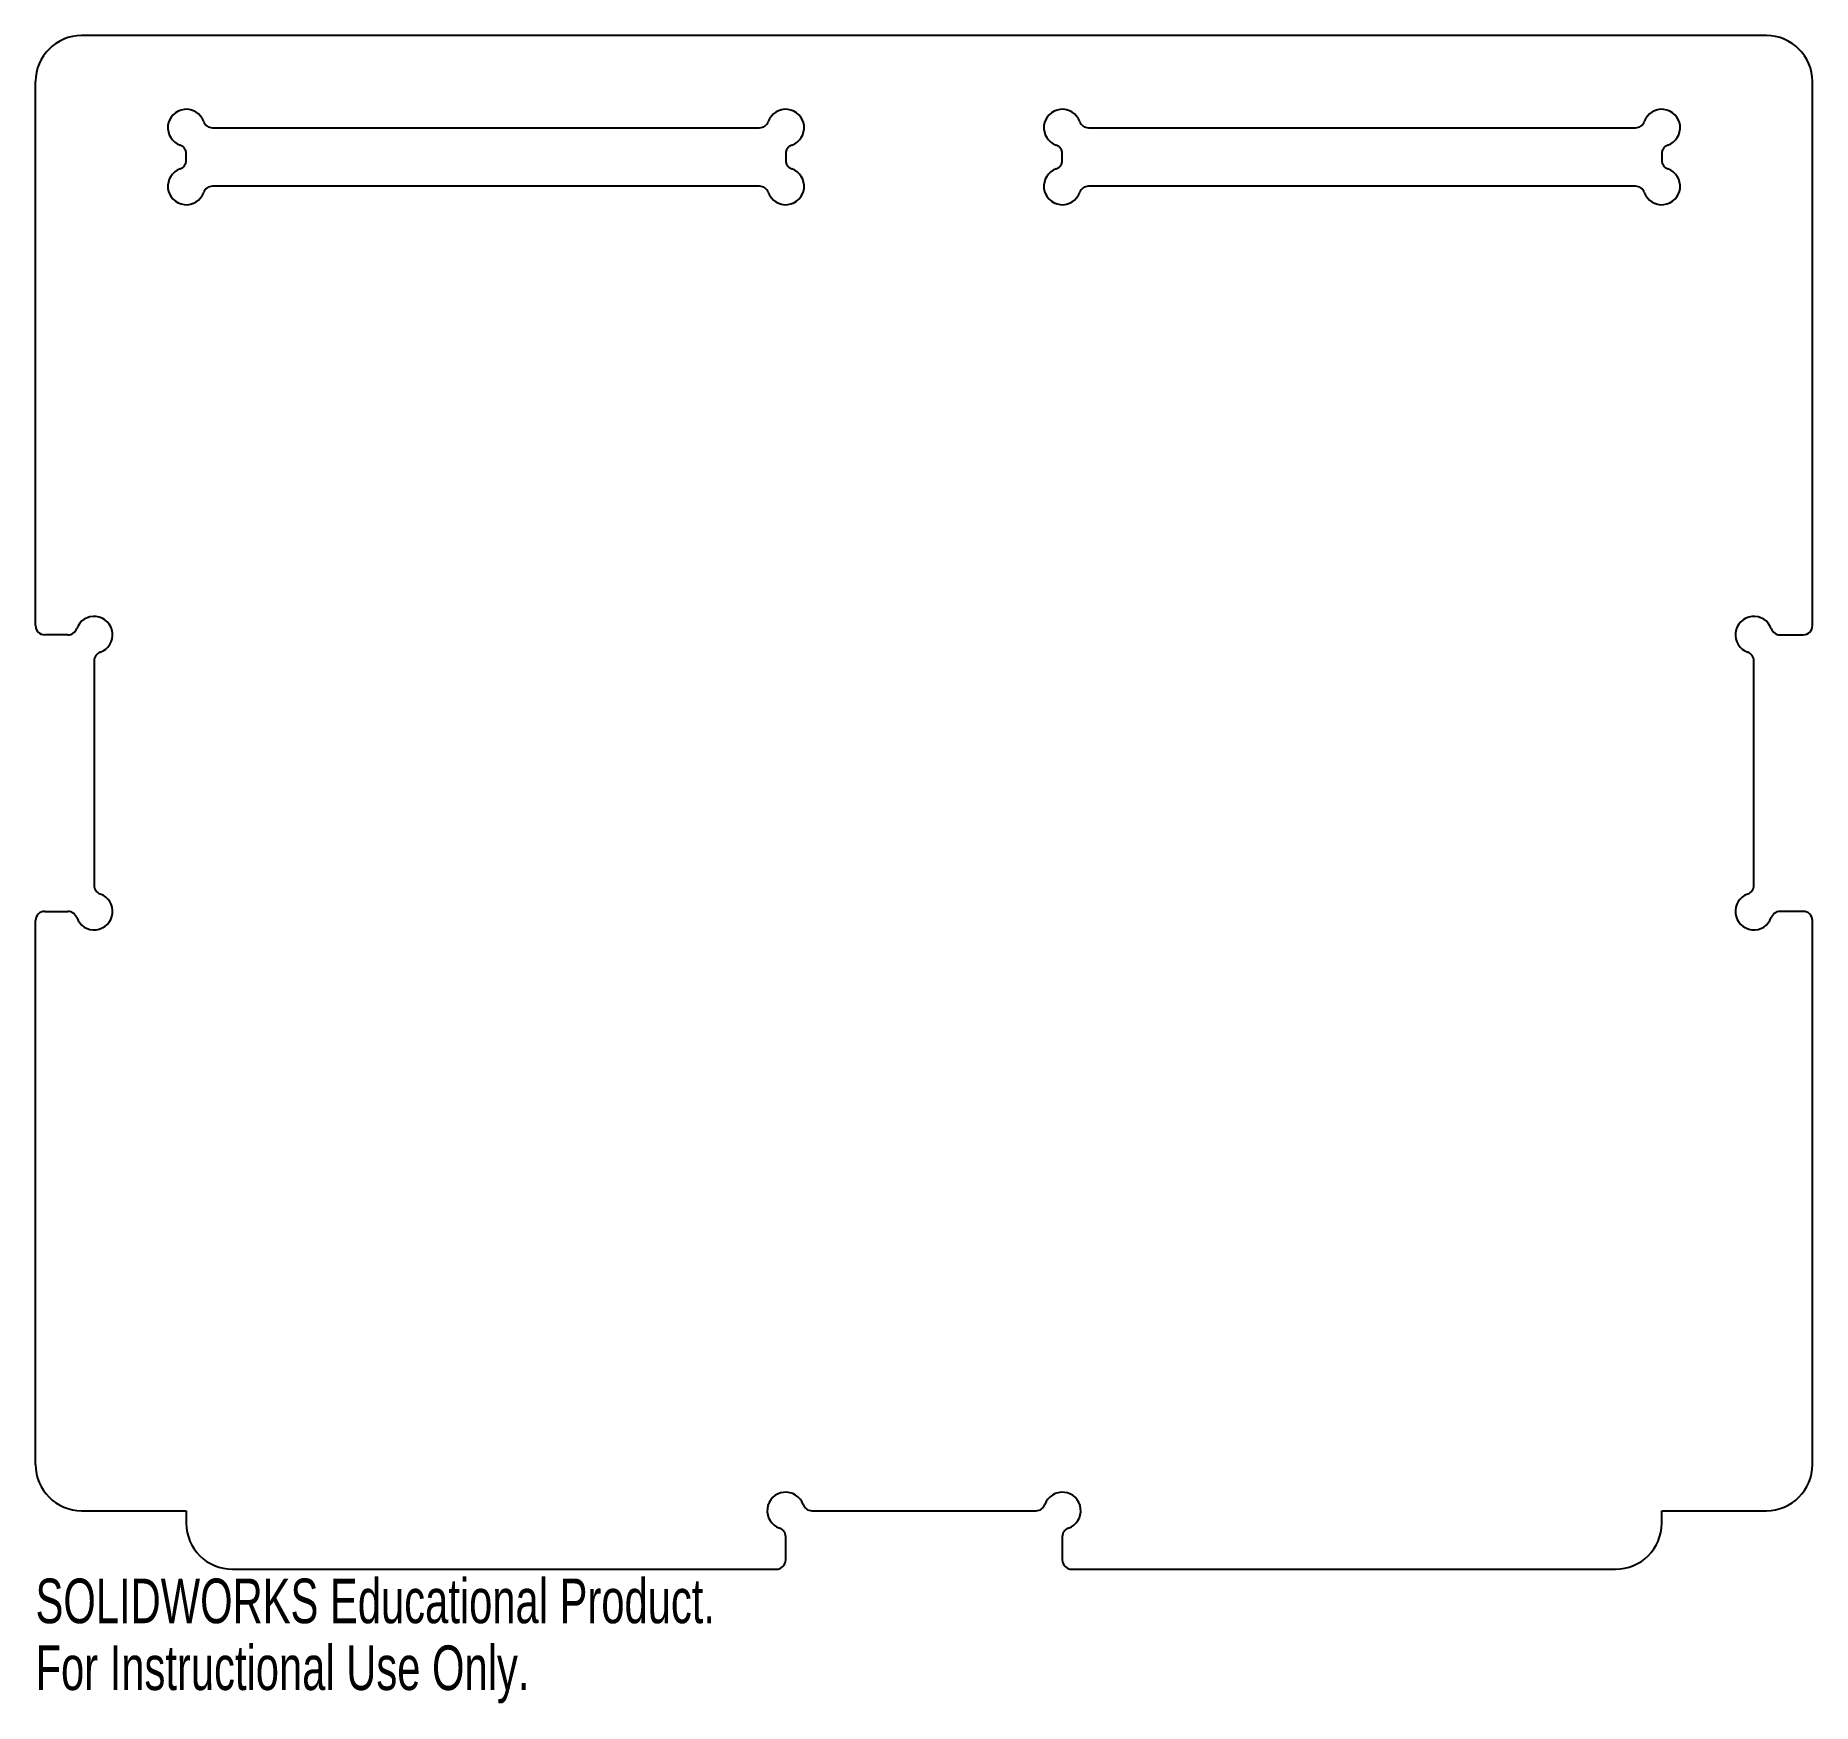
# Model space of a CAD drawing. Header units: millimetres. Extents: x -6 to 186, y -21 to 160.
import ezdxf

# ---------------------------------------------------------------- set-up
doc = ezdxf.new("R2010")
doc.units = ezdxf.units.MM
doc.styles.add('SLDTEXTSTYLE0', font='TXT', dxfattribs={"width": 0.7})

msp = doc.modelspace()

# ---------------------------------------------------------------- linework, layer by layer
at = {"color": 7, "linetype": 'Continuous', "lineweight": 25}
for p, q in [((181.35, 160), (-1.35, 160)), ((-6.35, 96), (-6.35, 155)), ((186.35, 96), (186.35, 155)), ((12.83, 150), (72.17, 150)), ((107.83, 150), (167.17, 150)), ((10, 146.48), (10, 147.17)), ((75, 147.17), (75, 146.48)), ((105, 146.48), (105, 147.17)), ((170, 147.17), (170, 146.48)), ((72.17, 143.65), (12.83, 143.65)), ((167.17, 143.65), (107.83, 143.65)), ((-2.83, 95), (-5.35, 95)), ((182.83, 95), (185.35, 95)), ((0, 92.17), (0, 67.83)), ((180, 67.83), (180, 92.17)), ((-6.35, 5), (-6.35, 64)), ((-5.35, 65), (-2.83, 65)), ((185.35, 65), (182.83, 65)), ((186.35, 5), (186.35, 64)), ((-1.35, 0), (10, 0)), ((10, 0), (10, -1.35)), ((77.83, 0), (102.17, 0)), ((170, 0), (181.35, 0)), ((170, -1.35), (170, 0)), ((75, -5.35), (75, -2.83)), ((105, -2.83), (105, -5.35)), ((15, -6.35), (74, -6.35)), ((106, -6.35), (165, -6.35))]:
    msp.add_line(p, q, dxfattribs=at)
for centre, radius, start, end in [((-1.35, 155), 5, 90, 180), ((181.35, 155), 5, 0, 90), ((10, 150), 2, 19.4712, 250.5288), ((12.83, 151), 1, 199.4712, 270), ((72.17, 151), 1, 270, 340.5288), ((75, 150), 2, 289.4712, 160.5288), ((105, 150), 2, 19.4712, 250.5288), ((107.83, 151), 1, 199.4712, 270), ((167.17, 151), 1, 270, 340.5288), ((170, 150), 2, 289.4712, 160.5288), ((9, 147.17), 1, 0, 70.5288), ((9, 146.48), 1, 289.4712, 0), ((76, 147.17), 1, 109.4712, 180), ((76, 146.48), 1, 180, 250.5288), ((104, 147.17), 1, 0, 70.5288), ((104, 146.48), 1, 289.4712, 0), ((171, 147.17), 1, 109.4712, 180), ((171, 146.48), 1, 180, 250.5288), ((10, 143.65), 2, 109.4712, 340.5288), ((75, 143.65), 2, 199.4712, 70.5288), ((105, 143.65), 2, 109.4712, 340.5288), ((170, 143.65), 2, 199.4712, 70.5288), ((12.83, 142.65), 1, 90, 160.5288), ((72.17, 142.65), 1, 19.4712, 90), ((107.83, 142.65), 1, 90, 160.5288), ((167.17, 142.65), 1, 19.4712, 90), ((0, 95), 2, 289.4712, 160.5288), ((180, 95), 2, 19.4712, 250.5288), ((-5.35, 96), 1, 180, 270), ((-2.83, 96), 1, 270, 340.5288), ((182.83, 96), 1, 199.4712, 270), ((185.35, 96), 1, 270, 0), ((1, 92.17), 1, 109.4712, 180), ((179, 92.17), 1, 0, 70.5288), ((1, 67.83), 1, 180, 250.5288), ((179, 67.83), 1, 289.4712, 0), ((0, 65), 2, 199.4712, 70.5288), ((180, 65), 2, 109.4712, 340.5288), ((-5.35, 64), 1, 90, 180), ((-2.83, 64), 1, 19.4712, 90), ((182.83, 64), 1, 90, 160.5288), ((185.35, 64), 1, 0, 90), ((-1.35, 5), 5, 180, 270), ((181.35, 5), 5, 270, 0), ((75, 0), 2, 19.4712, 250.5288), ((105, 0), 2, 289.4712, 160.5288), ((77.83, 1), 1, 199.4712, 270), ((102.17, 1), 1, 270, 340.5288), ((15, -1.35), 5, 180, 270), ((74, -2.83), 1, 0, 70.5288), ((106, -2.83), 1, 109.4712, 180), ((165, -1.35), 5, 270, 0), ((74, -5.35), 1, 270, 0), ((106, -5.35), 1, 180, 270)]:
    msp.add_arc(centre, radius, start, end, dxfattribs=at)

# ---------------------------------------------------------------- texts
at = {"color": 7, "linetype": 'Continuous', "char_height": 4.8336, "attachment_point": 1, "style": 'SLDTEXTSTYLE0'}
for s, insert in [('SOLIDWORKS Educational Product.', (-6.35, -7.37)), ('For Instructional Use Only.', (-6.35, -14.62))]:
    msp.add_mtext(s, dxfattribs=dict(at, insert=insert))

doc.saveas('drawing.dxf')
